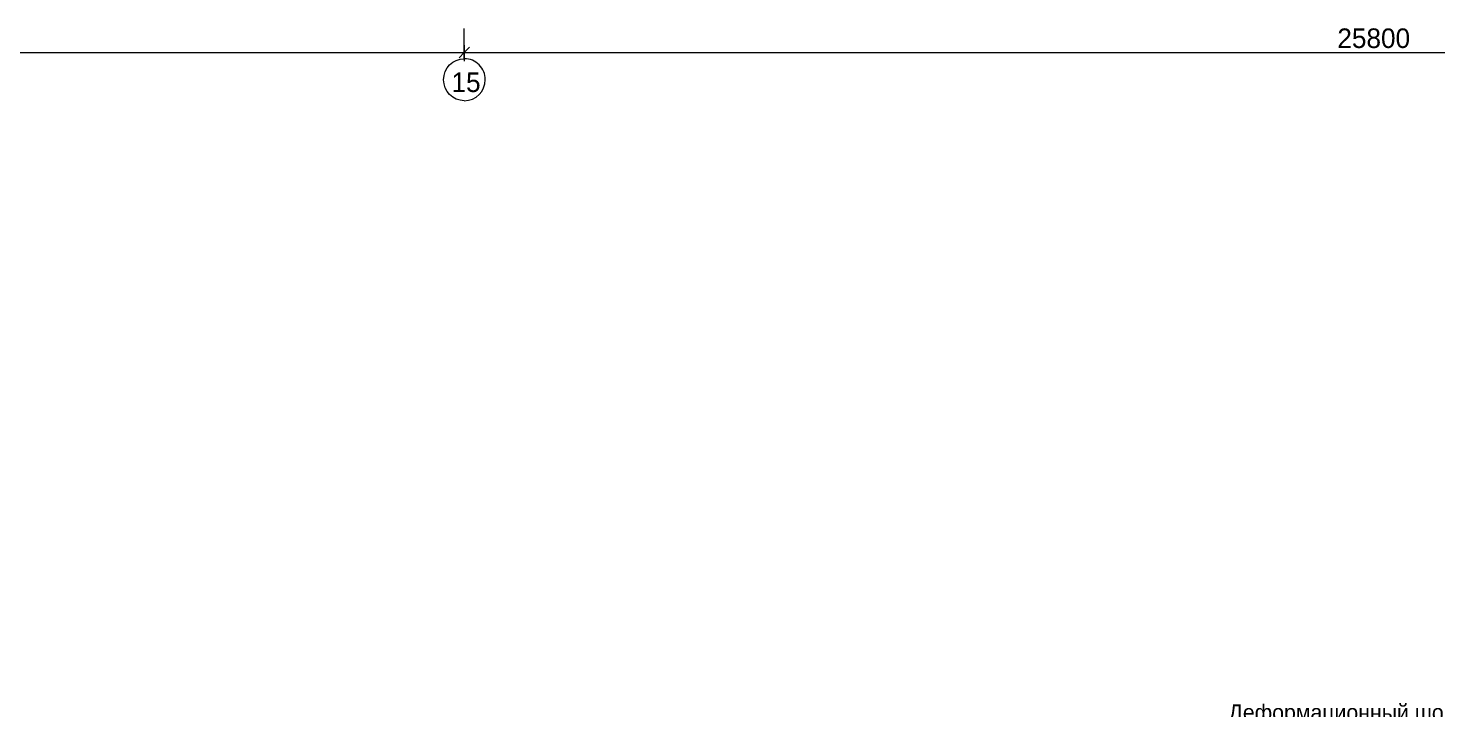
# Model space of a CAD drawing. Header units: millimetres. Extents: x 2294 to 908349, y -83289 to 219220.
# Drawn here: x 366203 to 387036, y -20085 to -10010 of the extents above; entities that cross this region are included whole.
import ezdxf

# ---------------------------------------------------------------- set-up
doc = ezdxf.new("R2010")
doc.units = ezdxf.units.MM
doc.layers.add('PDF _Геометрия', color=7, linetype='Continuous')
doc.layers.add('PDF _Текст', color=7, linetype='Continuous')

msp = doc.modelspace()

# ---------------------------------------------------------------- linework, layer by layer
at = {"layer": 'PDF _Геометрия', "lineweight": 9}
for points in [[(372653.3, -10467.6), (372653.3, -10013)], [(319709.1, -10371.5), (372653.3, -10371.5), (399416, -10371.5)], [(372653.3, -10262.2), (372653.3, -10371.5), (372653.3, -10498.2)]]:
    msp.add_lwpolyline(points, dxfattribs=at)
at = {"layer": 'PDF _Геометрия', "lineweight": 18}
msp.add_lwpolyline([(372731.9, -10292.8), (372653.3, -10371.5), (372574.6, -10450.2)], dxfattribs=at)
msp.add_lwpolyline([(372653.3, -11084, 0.4119718), (372963.6, -10773.7, 0.4172634), (372653.3, -10463.3)], format="xyb", dxfattribs=at)
for points in [[(372347.2, -10773.7), (372347.2, -10598.8), (372482.8, -10463.3), (372653.3, -10463.3)], [(372653.3, -11084), (372482.8, -11084), (372347.2, -10944.1), (372347.2, -10773.7)]]:
    msp.add_open_spline(points, degree=3, dxfattribs=at)

# ---------------------------------------------------------------- texts
at = {"layer": 'PDF _Текст', "attachment_point": 4, "style": ''}
for s, insert, char_height in [('25800', (385565, -10161.4), 289.45), ('15', (372463.8, -10812.8), 289.45), ('Деформационный шов ДШ-5', (383954.6, -20171.4), 235.287)]:
    msp.add_mtext(s, dxfattribs=dict(at, insert=insert, char_height=char_height))

doc.saveas('drawing.dxf')
